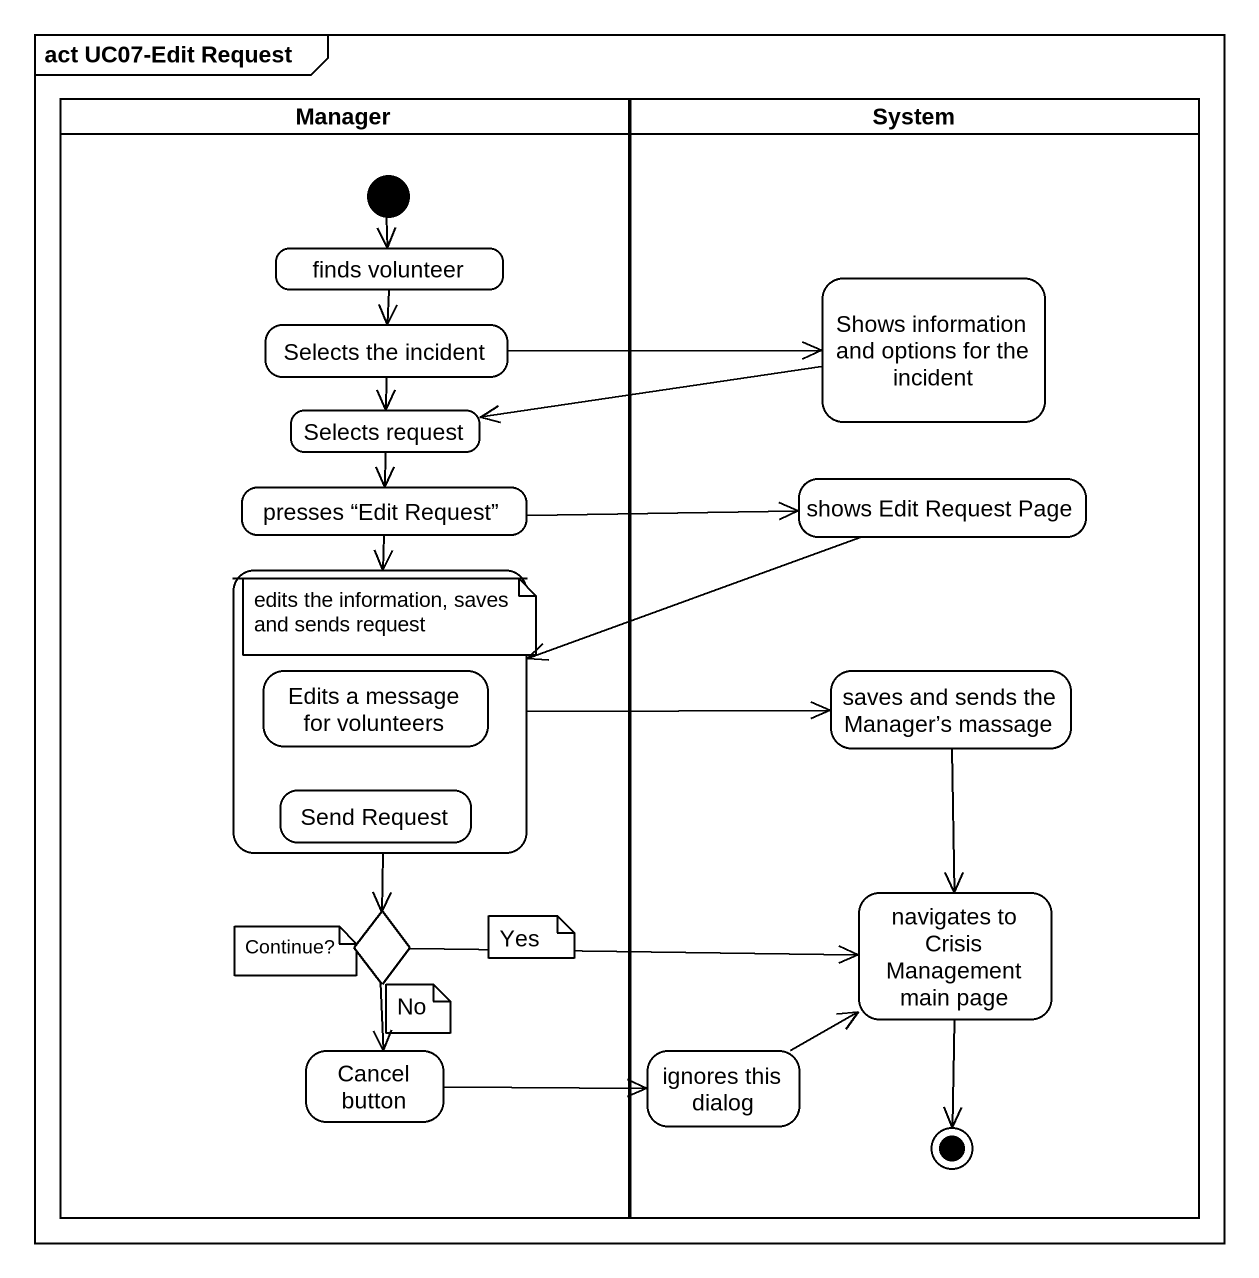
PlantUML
@startuml
mainframe act UC07-Edit Request
hide empty description
state Manager <<partition>> {
  state "finds volunteer" as finds_volunteer
  state "Selects the incident" as Selects_the_incident
  state "Selects request" as Selects_request
  state " " as state1 {
    state "Edits a message for volunteers" as Edits_a_message_for
    state "Send Request" as Send_Request
  }
  state "presses “Edit Request”" as presses_Edit_Request
  state choice1 <<choice>>
  state "Cancel button" as Cancel_button
  [*] --> finds_volunteer
}
state System <<partition>> {
  state "Shows information and options for the incident" as Shows_information_and
  state "shows Edit Request Page" as shows_Edit_Request_Page
  state "saves and sends the Manager’s massage" as saves_and_sends_the_Manager
  state "navigates to Crisis Management main page" as navigates_to_Crisis
  state "ignores this dialog" as ignores_this_dialog
  navigates_to_Crisis --> [*]
}
finds_volunteer --> Selects_the_incident
Shows_information_and -left-> Selects_request
Selects_the_incident -right-> Shows_information_and
Selects_the_incident --> Selects_request
Selects_request --> presses_Edit_Request
shows_Edit_Request_Page -left-> state1
state1 -right-> saves_and_sends_the_Manager
state1 --> choice1
presses_Edit_Request -right-> shows_Edit_Request_Page
presses_Edit_Request --> state1
saves_and_sends_the_Manager --> navigates_to_Crisis
choice1 -right-> navigates_to_Crisis
choice1 --> Cancel_button
Cancel_button -right-> ignores_this_dialog
ignores_this_dialog -right-> navigates_to_Crisis
note as N1
  edits the information, saves and sends request
end note
note as N2
  Continue?
end note
note as N3
  Yes
end note
note as N4
  No
end note
@enduml
